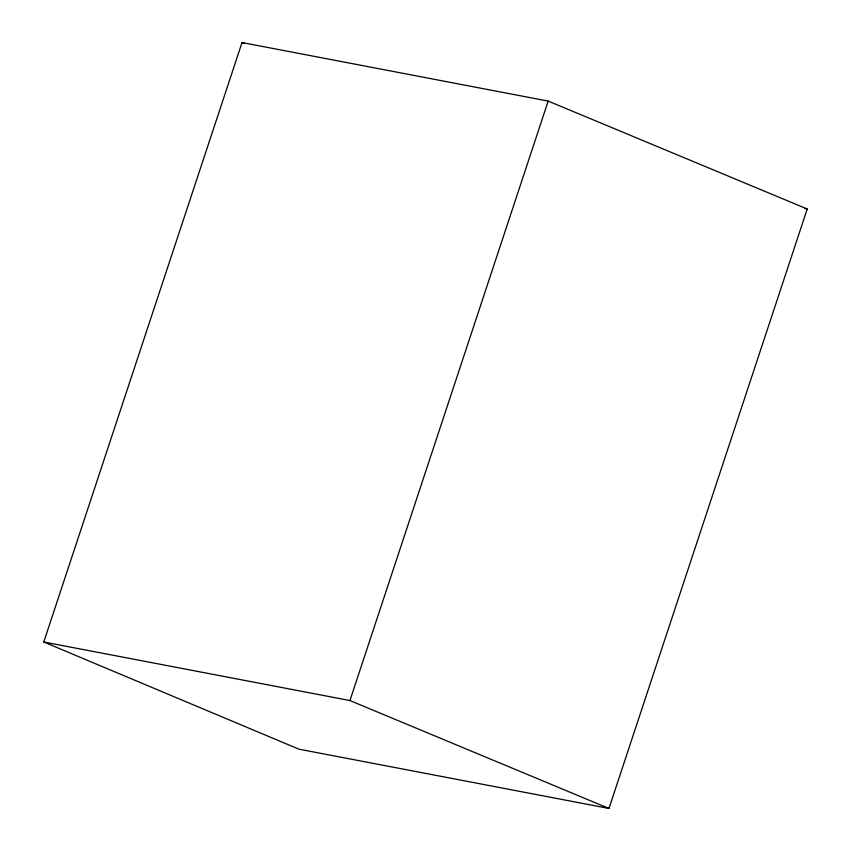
<?xml version="1.0" encoding="UTF-8"?>
<svg xmlns="http://www.w3.org/2000/svg" width="851" height="851" viewBox="0 0 851 851"><rect width="100%" height="100%" fill="white"/><g stroke="black" fill="none" stroke-linecap="round" stroke-linejoin="round"><path stroke-width="1.28" d="M43.773 642.005L242.024 42.55L548.182 101.088L807.227 208.995L608.976 808.45L298.924 749.178L43.773 642.005L349.931 700.543L608.976 808.45M349.931 700.543L548.182 101.088M804.62 208.495L807.227 208.995M242.024 42.55L244.471 43.571"/></g></svg>
